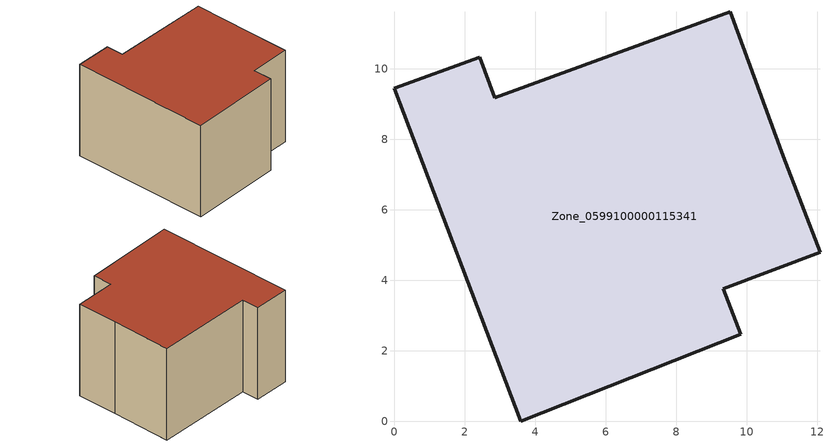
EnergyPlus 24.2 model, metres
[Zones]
Zone_0599100000115341
 floor ground (C_G): 2.85,9.17 9.53,11.61 11.03,7.52 12.07,4.79 9.33,3.75 9.82,2.47 3.58,0 0,9.44 2.42,10.33 z2.08
 wall outside (C_F): 3.58,0 9.82,2.47 9.33,3.75 12.07,4.79 11.03,7.52 9.53,11.61 2.85,9.17 2.42,10.33 0,9.44 3.58,0 z2.08:9.05
 roof outside (C_R): 2.42,10.33 0,9.44 3.58,0 9.82,2.47 9.33,3.75 12.07,4.79 11.03,7.52 9.53,11.61 2.85,9.17 z9.05
[BUILDING]
Pand.0599100000115341: North Axis=0; Terrain=City; Loads Convergence Tolerance Value=0.04; Temperature Convergence Tolerance Value=0.4; Solar Distribution=FullExterior; Maximum Number of Warmup Days=25; Minimum Number of Warmup Days=1
[Site:Location]
Rotterdam.The.Hague.AP_ZH_NLD Design_Conditions: Latitude=51.96; Longitude=4.45; Time Zone=1; Elevation=-4.5
[SITE:GROUNDTEMPERATURE:BUILDINGSURFACE]
18, 18, 18, 18, 18, 18, 18, 18, 18, 18, 18, 18
[MATERIAL] Thermal Absorptance=0.9; Solar Absorptance=0.7; Visible Absorptance=0.7
Name | Roughness | Thickness | Conductivity | Density | Specific Heat
G.TC.1946 | MediumSmooth | 0.15 | 1 | 540 | 1210
F.TC.1946 | Rough | 0.3 | 0.857143 | 1920 | 840
R.TC.1946 | MediumRough | 0.2 | 0.909091 | 1500 | 1000
[CONSTRUCTION]
C_G: G.TC.1946
C_F: F.TC.1946
C_R: R.TC.1946
[ZONE]
Zone_0599100000115341: Type=1; Multiplier=1; Ceiling Height=Autocalculate; Volume=Autocalculate; Floor Area=autocalculate; Part of Total Floor Area=Yes
[ZONEINFILTRATION:DESIGNFLOWRATE]
Infil_Zone_0599100000115341: Zone or ZoneList or Space or SpaceList=Zone_0599100000115341; Schedule=AlwaysOn; Design Flow Rate Calculation Method=Flow/Area; Flow Rate per Floor Area=0.003; Constant Term Coefficient=1; Temperature Term Coefficient=0; Velocity Term Coefficient=0; Velocity Squared Term Coefficient=0
[HVACTEMPLATE:ZONE:IDEALLOADSAIRSYSTEM]
Zone_0599100000115341: Maximum Heating Supply Air Temperature=50; Minimum Cooling Supply Air Temperature=13; Maximum Heating Supply Air Humidity Ratio=0.0156; Minimum Cooling Supply Air Humidity Ratio=0.0077; Heating Limit=NoLimit; Cooling Limit=NoLimit; Dehumidification Control Type=ConstantSensibleHeatRatio; Cooling Sensible Heat Ratio=0.7; Dehumidification Setpoint=60; Humidification Control Type=None; Humidification Setpoint=30; Outdoor Air Method=None; Outdoor Air Flow Rate per Person=0.00944; Outdoor Air Flow Rate per Zone Floor Area=0; Outdoor Air Flow Rate per Zone=0; Demand Controlled Ventilation Type=None; Outdoor Air Economizer Type=NoEconomizer; Heat Recovery Type=None; Sensible Heat Recovery Effectiveness=0.7; Latent Heat Recovery Effectiveness=0.65
[ZONECONTROL:THERMOSTAT]
ThermostatControl_Zone_0599100000115341: Zone or ZoneList=Zone_0599100000115341; Control Type Schedule=DualSetpointControlType; Control 1=Thermostat_Zone_0599100000115341; Temperature Difference Between Cutout And Setpoint=0
[THERMOSTATSETPOINT:DUALSETPOINT]
Thermostat_Zone_0599100000115341: Heating Setpoint Temperature Schedule=HeatingSetpoint_Zone_0599100000115341; Cooling Setpoint Temperature Schedule=CoolingSetpoint_Zone_0599100000115341
[SCHEDULE:COMPACT]
HeatingSetpoint_Zone_0599100000115341: Through: 12/31, For: AllDays, Until: 24:00, 21
CoolingSetpoint_Zone_0599100000115341: Through: 12/31, For: AllDays, Until: 24:00, 24
DualSetpointControlType: Through: 12/31, For: AllDays, Until: 24:00, 4
AlwaysOn: Through: 12/31, For: AllDays, Until: 24:00, 1
